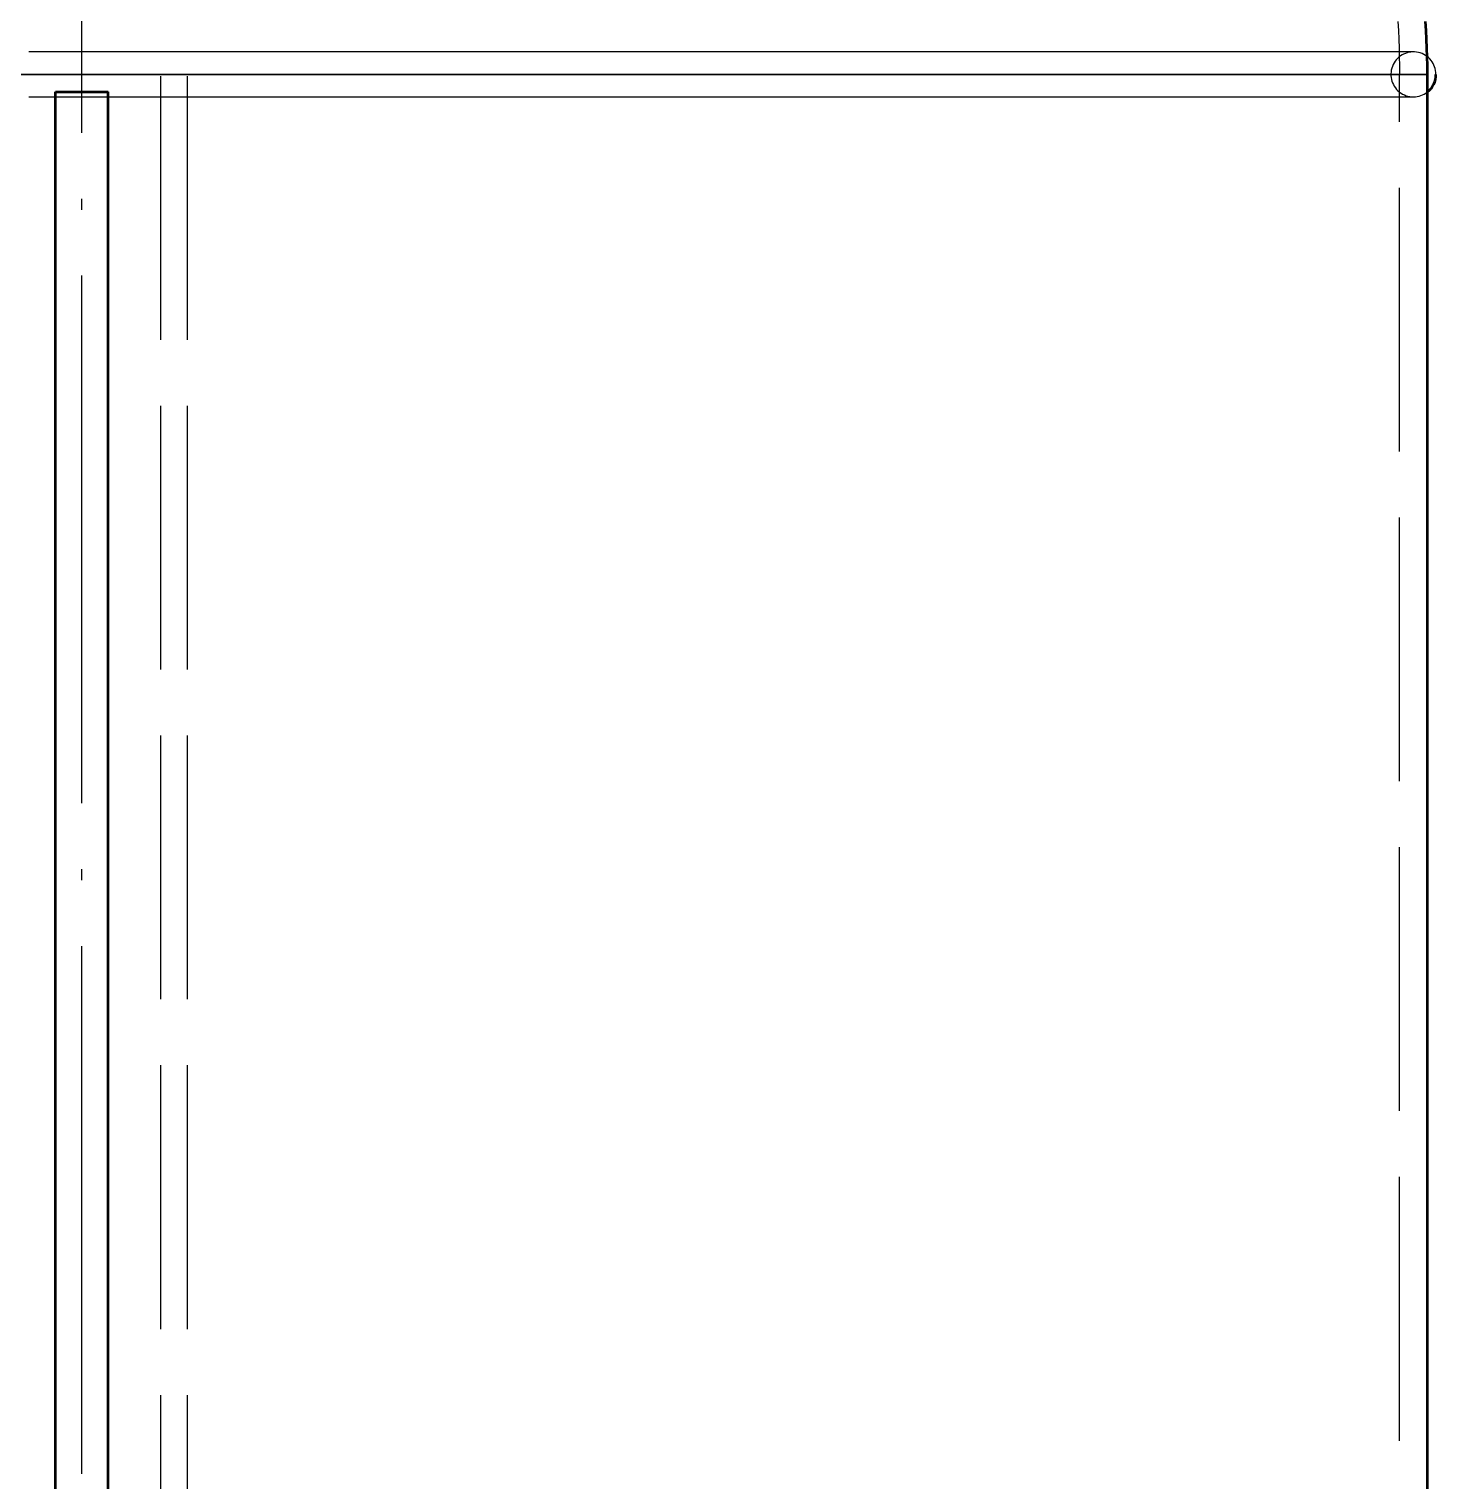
# Model space of a CAD drawing. Header units: millimetres. Extents: x 0 to 420, y 0 to 297.
# Drawn here: x 83.9 to 99.9, y 219.29 to 235.8 of the extents above; entities that cross this region are included whole.
import ezdxf

# ---------------------------------------------------------------- set-up
doc = ezdxf.new("R2010")
doc.units = ezdxf.units.MM
doc.linetypes.add('ISO02-TRAZOS', pattern=[3.75, 3, -0.75])
doc.linetypes.add('ISO04-TRAZO-PUNTO', pattern=[7.625, 6, -0.75, 0.125, -0.75])
for name, color, linetype, lineweight in [('01-VISIBLE', 7, 'CONTINUOUS', 50), ('02-OCULTA', 4, 'ISO02-TRAZOS', 25), ('03-EJE', 1, 'ISO04-TRAZO-PUNTO', 25)]:
    doc.layers.add(name, color=color, linetype=linetype, lineweight=lineweight)

msp = doc.modelspace()

# ---------------------------------------------------------------- linework, layer by layer
at = {"layer": '01-VISIBLE'}
for p, q in [((99.8, 196.38), (99.8, 235.289)), ((84.2, 235.089), (84.8, 235.089)), ((84.2, 196.38), (84.2, 235.089)), ((84.8, 196.38), (84.8, 235.089))]:
    msp.add_line(p, q, dxfattribs=at)
msp.add_lwpolyline([(99.8, 235.289), (99.799, 235.389), (99.797, 235.489), (99.794, 235.589), (99.79, 235.689), (99.784, 235.789), (99.777, 235.889)], dxfattribs=at)
msp.add_arc((99.64, 235.289), 0.256, -51.3178, 0, dxfattribs=at)
at = {"layer": '02-OCULTA'}
for p, q in [((85.4, 176.02), (85.4, 246.5)), ((85.7, 176.02), (85.7, 246.5)), ((99.48, 171), (99.48, 235.289)), ((84.2, 175.818), (84.2, 235.033)), ((84.8, 175.818), (84.8, 235.033))]:
    msp.add_line(p, q, dxfattribs=at)
for points in [[(99.463, 235.889), (99.47, 235.789), (99.475, 235.689), (99.477, 235.589), (99.479, 235.489), (99.48, 235.389), (99.48, 235.289)], [(99.64, 235.545), (99.54, 235.545), (99.44, 235.545), (99.339, 235.545), (99.239, 235.545), (99.139, 235.545), (99.038, 235.545), (98.938, 235.545), (98.838, 235.545), (98.738, 235.545), (98.637, 235.545), (98.537, 235.545), (98.437, 235.545), (98.337, 235.545), (98.236, 235.545), (98.136, 235.545), (98.036, 235.545), (97.936, 235.545), (97.835, 235.545), (97.735, 235.545), (97.635, 235.545), (97.534, 235.545), (97.434, 235.545), (97.334, 235.545), (97.234, 235.545), (97.133, 235.545), (97.033, 235.545), (96.933, 235.545), (96.833, 235.545), (96.732, 235.545), (96.632, 235.545), (96.532, 235.545), (96.432, 235.545), (96.331, 235.545), (96.231, 235.545), (96.131, 235.545), (96.03, 235.545), (95.93, 235.545), (95.83, 235.545), (95.73, 235.545), (95.629, 235.545), (95.529, 235.545), (95.429, 235.545), (95.329, 235.545), (95.228, 235.545), (95.128, 235.545), (95.028, 235.545), (94.928, 235.545), (94.827, 235.545), (94.727, 235.545), (94.627, 235.545), (94.526, 235.545), (94.426, 235.545), (94.326, 235.545), (94.226, 235.545), (94.125, 235.545), (94.025, 235.545), (93.925, 235.545), (93.825, 235.545), (93.724, 235.545), (93.624, 235.545), (93.524, 235.545), (93.424, 235.545), (93.323, 235.545), (93.223, 235.545), (93.123, 235.545), (93.023, 235.545), (92.922, 235.545), (92.822, 235.545), (92.722, 235.545), (92.621, 235.545), (92.521, 235.545), (92.421, 235.545), (92.321, 235.545), (92.22, 235.545), (92.12, 235.545), (92.02, 235.545), (91.92, 235.545), (91.819, 235.545), (91.719, 235.545), (91.619, 235.545), (91.519, 235.545), (91.418, 235.545), (91.318, 235.545), (91.218, 235.545), (91.117, 235.545), (91.017, 235.545), (90.917, 235.545), (90.817, 235.545), (90.716, 235.545), (90.616, 235.545), (90.516, 235.545), (90.416, 235.545), (90.315, 235.545), (90.215, 235.545), (90.115, 235.545), (90.015, 235.545), (89.914, 235.545), (89.814, 235.545), (89.714, 235.545), (89.614, 235.545), (89.513, 235.545), (89.413, 235.545), (89.313, 235.545), (89.212, 235.545), (89.112, 235.545), (89.012, 235.545), (88.912, 235.545), (88.811, 235.545), (88.711, 235.545), (88.611, 235.545), (88.511, 235.545), (88.41, 235.545), (88.31, 235.545), (88.21, 235.545), (88.11, 235.545), (88.009, 235.545), (87.909, 235.545), (87.809, 235.545), (87.708, 235.545), (87.608, 235.545), (87.508, 235.545), (87.408, 235.545), (87.307, 235.545), (87.207, 235.545), (87.107, 235.545), (87.007, 235.545), (86.906, 235.545), (86.806, 235.545), (86.706, 235.545), (86.606, 235.545), (86.505, 235.545), (86.405, 235.545), (86.305, 235.545), (86.205, 235.545), (86.104, 235.545), (86.004, 235.545), (85.904, 235.545), (85.803, 235.545), (85.703, 235.545), (85.603, 235.545), (85.503, 235.545), (85.402, 235.545), (85.302, 235.545), (85.202, 235.545), (85.102, 235.545), (85.001, 235.545), (84.901, 235.545), (84.801, 235.545), (84.701, 235.545), (84.6, 235.545), (84.5, 235.545), (84.4, 235.545), (84.299, 235.545), (84.199, 235.545), (84.099, 235.545), (83.999, 235.545), (83.898, 235.545)], [(99.64, 235.545), (99.54, 235.545), (99.44, 235.545), (99.339, 235.545), (99.239, 235.545), (99.139, 235.545), (99.038, 235.545), (98.938, 235.545), (98.838, 235.545), (98.738, 235.545), (98.637, 235.545), (98.537, 235.545), (98.437, 235.545), (98.337, 235.545), (98.236, 235.545), (98.136, 235.545), (98.036, 235.545), (97.936, 235.545), (97.835, 235.545), (97.735, 235.545), (97.635, 235.545), (97.534, 235.545), (97.434, 235.545), (97.334, 235.545), (97.234, 235.545), (97.133, 235.545), (97.033, 235.545), (96.933, 235.545), (96.833, 235.545), (96.732, 235.545), (96.632, 235.545), (96.532, 235.545), (96.432, 235.545), (96.331, 235.545), (96.231, 235.545), (96.131, 235.545), (96.03, 235.545), (95.93, 235.545), (95.83, 235.545), (95.73, 235.545), (95.629, 235.545), (95.529, 235.545), (95.429, 235.545), (95.329, 235.545), (95.228, 235.545), (95.128, 235.545), (95.028, 235.545), (94.928, 235.545), (94.827, 235.545), (94.727, 235.545), (94.627, 235.545), (94.526, 235.545), (94.426, 235.545), (94.326, 235.545), (94.226, 235.545), (94.125, 235.545), (94.025, 235.545), (93.925, 235.545), (93.825, 235.545), (93.724, 235.545), (93.624, 235.545), (93.524, 235.545), (93.424, 235.545), (93.323, 235.545), (93.223, 235.545), (93.123, 235.545), (93.023, 235.545), (92.922, 235.545), (92.822, 235.545), (92.722, 235.545), (92.621, 235.545), (92.521, 235.545), (92.421, 235.545), (92.321, 235.545), (92.22, 235.545), (92.12, 235.545), (92.02, 235.545), (91.92, 235.545), (91.819, 235.545), (91.719, 235.545), (91.619, 235.545), (91.519, 235.545), (91.418, 235.545), (91.318, 235.545), (91.218, 235.545), (91.117, 235.545), (91.017, 235.545), (90.917, 235.545), (90.817, 235.545), (90.716, 235.545), (90.616, 235.545), (90.516, 235.545), (90.416, 235.545), (90.315, 235.545), (90.215, 235.545), (90.115, 235.545), (90.015, 235.545), (89.914, 235.545), (89.814, 235.545), (89.714, 235.545), (89.614, 235.545), (89.513, 235.545), (89.413, 235.545), (89.313, 235.545), (89.212, 235.545), (89.112, 235.545), (89.012, 235.545), (88.912, 235.545), (88.811, 235.545), (88.711, 235.545), (88.611, 235.545), (88.511, 235.545), (88.41, 235.545), (88.31, 235.545), (88.21, 235.545), (88.11, 235.545), (88.009, 235.545), (87.909, 235.545), (87.809, 235.545), (87.708, 235.545), (87.608, 235.545), (87.508, 235.545), (87.408, 235.545), (87.307, 235.545), (87.207, 235.545), (87.107, 235.545), (87.007, 235.545), (86.906, 235.545), (86.806, 235.545), (86.706, 235.545), (86.606, 235.545), (86.505, 235.545), (86.405, 235.545), (86.305, 235.545), (86.205, 235.545), (86.104, 235.545), (86.004, 235.545), (85.904, 235.545), (85.803, 235.545), (85.703, 235.545), (85.603, 235.545), (85.503, 235.545), (85.402, 235.545), (85.302, 235.545), (85.202, 235.545), (85.102, 235.545), (85.001, 235.545), (84.901, 235.545), (84.801, 235.545), (84.701, 235.545), (84.6, 235.545), (84.5, 235.545), (84.4, 235.545), (84.299, 235.545), (84.199, 235.545), (84.099, 235.545), (83.999, 235.545), (83.898, 235.545)], [(99.8, 235.289), (99.7, 235.289), (99.6, 235.289), (99.5, 235.289), (99.4, 235.289), (99.3, 235.289), (99.2, 235.289), (99.1, 235.289), (99, 235.289), (98.9, 235.289), (98.8, 235.289), (98.7, 235.289), (98.6, 235.289), (98.5, 235.289), (98.4, 235.289), (98.3, 235.289), (98.2, 235.289), (98.1, 235.289), (98, 235.289), (97.9, 235.289), (97.8, 235.289), (97.7, 235.289), (97.6, 235.289), (97.5, 235.289), (97.4, 235.289), (97.3, 235.289), (97.2, 235.289), (97.1, 235.289), (97, 235.289), (96.9, 235.289), (96.8, 235.289), (96.7, 235.289), (96.6, 235.289), (96.5, 235.289), (96.4, 235.289), (96.3, 235.289), (96.2, 235.289), (96.1, 235.289), (96, 235.289), (95.9, 235.289), (95.8, 235.289), (95.7, 235.289), (95.6, 235.289), (95.5, 235.289), (95.4, 235.289), (95.3, 235.289), (95.2, 235.289), (95.1, 235.289), (95, 235.289), (94.9, 235.289), (94.8, 235.289), (94.7, 235.289), (94.6, 235.289), (94.5, 235.289), (94.4, 235.289), (94.3, 235.289), (94.2, 235.289), (94.1, 235.289), (94, 235.289), (93.9, 235.289), (93.8, 235.289), (93.7, 235.289), (93.6, 235.289), (93.5, 235.289), (93.4, 235.289), (93.3, 235.289), (93.2, 235.289), (93.1, 235.289), (93, 235.289), (92.9, 235.289), (92.8, 235.289), (92.7, 235.289), (92.6, 235.289), (92.5, 235.289), (92.4, 235.289), (92.3, 235.289), (92.2, 235.289), (92.1, 235.289), (92, 235.289), (91.9, 235.289), (91.8, 235.289), (91.7, 235.289), (91.6, 235.289), (91.5, 235.289), (91.4, 235.289), (91.3, 235.289), (91.2, 235.289), (91.1, 235.289), (91, 235.289), (90.9, 235.289), (90.8, 235.289), (90.7, 235.289), (90.6, 235.289), (90.5, 235.289), (90.4, 235.289), (90.3, 235.289), (90.2, 235.289), (90.1, 235.289), (90, 235.289), (89.9, 235.289), (89.8, 235.289), (89.7, 235.289), (89.6, 235.289), (89.5, 235.289), (89.4, 235.289), (89.3, 235.289), (89.2, 235.289), (89.1, 235.289), (89, 235.289), (88.9, 235.289), (88.8, 235.289), (88.7, 235.289), (88.6, 235.289), (88.5, 235.289), (88.4, 235.289), (88.3, 235.289), (88.2, 235.289), (88.1, 235.289), (88, 235.289), (87.9, 235.289), (87.8, 235.289), (87.7, 235.289), (87.6, 235.289), (87.5, 235.289), (87.4, 235.289), (87.3, 235.289), (87.2, 235.289), (87.1, 235.289), (87, 235.289), (86.9, 235.289), (86.8, 235.289), (86.7, 235.289), (86.6, 235.289), (86.5, 235.289), (86.4, 235.289), (86.3, 235.289), (86.2, 235.289), (86.1, 235.289), (86, 235.289), (85.9, 235.289), (85.8, 235.289), (85.7, 235.289), (85.6, 235.289), (85.5, 235.289), (85.4, 235.289), (85.3, 235.289), (85.2, 235.289), (85.1, 235.289), (85, 235.289), (84.9, 235.289), (84.8, 235.289), (84.7, 235.289), (84.6, 235.289), (84.5, 235.289), (84.4, 235.289), (84.3, 235.289), (84.2, 235.289), (84.1, 235.289), (84, 235.289), (83.9, 235.289), (83.8, 235.289)], [(83.8, 235.289), (83.9, 235.289), (84, 235.289), (84.1, 235.289), (84.2, 235.289), (84.3, 235.289), (84.4, 235.289), (84.5, 235.289), (84.6, 235.289), (84.7, 235.289), (84.8, 235.289), (84.9, 235.289), (85, 235.289), (85.1, 235.289), (85.2, 235.289), (85.3, 235.289), (85.4, 235.289), (85.5, 235.289), (85.6, 235.289), (85.7, 235.289), (85.8, 235.289), (85.9, 235.289), (86, 235.289), (86.1, 235.289), (86.2, 235.289), (86.3, 235.289), (86.4, 235.289), (86.5, 235.289), (86.6, 235.289), (86.7, 235.289), (86.8, 235.289), (86.9, 235.289), (87, 235.289), (87.1, 235.289), (87.2, 235.289), (87.3, 235.289), (87.4, 235.289), (87.5, 235.289), (87.6, 235.289), (87.7, 235.289), (87.8, 235.289), (87.9, 235.289), (88, 235.289), (88.1, 235.289), (88.2, 235.289), (88.3, 235.289), (88.4, 235.289), (88.5, 235.289), (88.6, 235.289), (88.7, 235.289), (88.8, 235.289), (88.9, 235.289), (89, 235.289), (89.1, 235.289), (89.2, 235.289), (89.3, 235.289), (89.4, 235.289), (89.5, 235.289), (89.6, 235.289), (89.7, 235.289), (89.8, 235.289), (89.9, 235.289), (90, 235.289), (90.1, 235.289), (90.2, 235.289), (90.3, 235.289), (90.4, 235.289), (90.5, 235.289), (90.6, 235.289), (90.7, 235.289), (90.8, 235.289), (90.9, 235.289), (91, 235.289), (91.1, 235.289), (91.2, 235.289), (91.3, 235.289), (91.4, 235.289), (91.5, 235.289), (91.6, 235.289), (91.7, 235.289), (91.8, 235.289), (91.9, 235.289), (92, 235.289), (92.1, 235.289), (92.2, 235.289), (92.3, 235.289), (92.4, 235.289), (92.5, 235.289), (92.6, 235.289), (92.7, 235.289), (92.8, 235.289), (92.9, 235.289), (93, 235.289), (93.1, 235.289), (93.2, 235.289), (93.3, 235.289), (93.4, 235.289), (93.5, 235.289), (93.6, 235.289), (93.7, 235.289), (93.8, 235.289), (93.9, 235.289), (94, 235.289), (94.1, 235.289), (94.2, 235.289), (94.3, 235.289), (94.4, 235.289), (94.5, 235.289), (94.6, 235.289), (94.7, 235.289), (94.8, 235.289), (94.9, 235.289), (95, 235.289), (95.1, 235.289), (95.2, 235.289), (95.3, 235.289), (95.4, 235.289), (95.5, 235.289), (95.6, 235.289), (95.7, 235.289), (95.8, 235.289), (95.9, 235.289), (96, 235.289), (96.1, 235.289), (96.2, 235.289), (96.3, 235.289), (96.4, 235.289), (96.5, 235.289), (96.6, 235.289), (96.7, 235.289), (96.8, 235.289), (96.9, 235.289), (97, 235.289), (97.1, 235.289), (97.2, 235.289), (97.3, 235.289), (97.4, 235.289), (97.5, 235.289), (97.6, 235.289), (97.7, 235.289), (97.8, 235.289), (97.9, 235.289), (98, 235.289), (98.1, 235.289), (98.2, 235.289), (98.3, 235.289), (98.4, 235.289), (98.5, 235.289), (98.6, 235.289), (98.7, 235.289), (98.8, 235.289), (98.9, 235.289), (99, 235.289), (99.1, 235.289), (99.2, 235.289), (99.3, 235.289), (99.4, 235.289), (99.5, 235.289), (99.6, 235.289), (99.7, 235.289), (99.8, 235.289)], [(99.8, 235.289), (99.7, 235.289), (99.6, 235.289), (99.5, 235.289), (99.4, 235.289), (99.3, 235.289), (99.2, 235.289), (99.1, 235.289), (99, 235.289), (98.9, 235.289), (98.8, 235.289), (98.7, 235.289), (98.6, 235.289), (98.5, 235.289), (98.4, 235.289), (98.3, 235.289), (98.2, 235.289), (98.1, 235.289), (98, 235.289), (97.9, 235.289), (97.8, 235.289), (97.7, 235.289), (97.6, 235.289), (97.5, 235.289), (97.4, 235.289), (97.3, 235.289), (97.2, 235.289), (97.1, 235.289), (97, 235.289), (96.9, 235.289), (96.8, 235.289), (96.7, 235.289), (96.6, 235.289), (96.5, 235.289), (96.4, 235.289), (96.3, 235.289), (96.2, 235.289), (96.1, 235.289), (96, 235.289), (95.9, 235.289), (95.8, 235.289), (95.7, 235.289), (95.6, 235.289), (95.5, 235.289), (95.4, 235.289), (95.3, 235.289), (95.2, 235.289), (95.1, 235.289), (95, 235.289), (94.9, 235.289), (94.8, 235.289), (94.7, 235.289), (94.6, 235.289), (94.5, 235.289), (94.4, 235.289), (94.3, 235.289), (94.2, 235.289), (94.1, 235.289), (94, 235.289), (93.9, 235.289), (93.8, 235.289), (93.7, 235.289), (93.6, 235.289), (93.5, 235.289), (93.4, 235.289), (93.3, 235.289), (93.2, 235.289), (93.1, 235.289), (93, 235.289), (92.9, 235.289), (92.8, 235.289), (92.7, 235.289), (92.6, 235.289), (92.5, 235.289), (92.4, 235.289), (92.3, 235.289), (92.2, 235.289), (92.1, 235.289), (92, 235.289), (91.9, 235.289), (91.8, 235.289), (91.7, 235.289), (91.6, 235.289), (91.5, 235.289), (91.4, 235.289), (91.3, 235.289), (91.2, 235.289), (91.1, 235.289), (91, 235.289), (90.9, 235.289), (90.8, 235.289), (90.7, 235.289), (90.6, 235.289), (90.5, 235.289), (90.4, 235.289), (90.3, 235.289), (90.2, 235.289), (90.1, 235.289), (90, 235.289), (89.9, 235.289), (89.8, 235.289), (89.7, 235.289), (89.6, 235.289), (89.5, 235.289), (89.4, 235.289), (89.3, 235.289), (89.2, 235.289), (89.1, 235.289), (89, 235.289), (88.9, 235.289), (88.8, 235.289), (88.7, 235.289), (88.6, 235.289), (88.5, 235.289), (88.4, 235.289), (88.3, 235.289), (88.2, 235.289), (88.1, 235.289), (88, 235.289), (87.9, 235.289), (87.8, 235.289), (87.7, 235.289), (87.6, 235.289), (87.5, 235.289), (87.4, 235.289), (87.3, 235.289), (87.2, 235.289), (87.1, 235.289), (87, 235.289), (86.9, 235.289), (86.8, 235.289), (86.7, 235.289), (86.6, 235.289), (86.5, 235.289), (86.4, 235.289), (86.3, 235.289), (86.2, 235.289), (86.1, 235.289), (86, 235.289), (85.9, 235.289), (85.8, 235.289), (85.7, 235.289), (85.6, 235.289), (85.5, 235.289), (85.4, 235.289), (85.3, 235.289), (85.2, 235.289), (85.1, 235.289), (85, 235.289), (84.9, 235.289), (84.8, 235.289), (84.7, 235.289), (84.6, 235.289), (84.5, 235.289), (84.4, 235.289), (84.3, 235.289), (84.2, 235.289), (84.1, 235.289), (84, 235.289), (83.9, 235.289), (83.8, 235.289)], [(83.8, 235.289), (83.9, 235.289), (84, 235.289), (84.1, 235.289), (84.2, 235.289), (84.3, 235.289), (84.4, 235.289), (84.5, 235.289), (84.6, 235.289), (84.7, 235.289), (84.8, 235.289), (84.9, 235.289), (85, 235.289), (85.1, 235.289), (85.2, 235.289), (85.3, 235.289), (85.4, 235.289), (85.5, 235.289), (85.6, 235.289), (85.7, 235.289), (85.8, 235.289), (85.9, 235.289), (86, 235.289), (86.1, 235.289), (86.2, 235.289), (86.3, 235.289), (86.4, 235.289), (86.5, 235.289), (86.6, 235.289), (86.7, 235.289), (86.8, 235.289), (86.9, 235.289), (87, 235.289), (87.1, 235.289), (87.2, 235.289), (87.3, 235.289), (87.4, 235.289), (87.5, 235.289), (87.6, 235.289), (87.7, 235.289), (87.8, 235.289), (87.9, 235.289), (88, 235.289), (88.1, 235.289), (88.2, 235.289), (88.3, 235.289), (88.4, 235.289), (88.5, 235.289), (88.6, 235.289), (88.7, 235.289), (88.8, 235.289), (88.9, 235.289), (89, 235.289), (89.1, 235.289), (89.2, 235.289), (89.3, 235.289), (89.4, 235.289), (89.5, 235.289), (89.6, 235.289), (89.7, 235.289), (89.8, 235.289), (89.9, 235.289), (90, 235.289), (90.1, 235.289), (90.2, 235.289), (90.3, 235.289), (90.4, 235.289), (90.5, 235.289), (90.6, 235.289), (90.7, 235.289), (90.8, 235.289), (90.9, 235.289), (91, 235.289), (91.1, 235.289), (91.2, 235.289), (91.3, 235.289), (91.4, 235.289), (91.5, 235.289), (91.6, 235.289), (91.7, 235.289), (91.8, 235.289), (91.9, 235.289), (92, 235.289), (92.1, 235.289), (92.2, 235.289), (92.3, 235.289), (92.4, 235.289), (92.5, 235.289), (92.6, 235.289), (92.7, 235.289), (92.8, 235.289), (92.9, 235.289), (93, 235.289), (93.1, 235.289), (93.2, 235.289), (93.3, 235.289), (93.4, 235.289), (93.5, 235.289), (93.6, 235.289), (93.7, 235.289), (93.8, 235.289), (93.9, 235.289), (94, 235.289), (94.1, 235.289), (94.2, 235.289), (94.3, 235.289), (94.4, 235.289), (94.5, 235.289), (94.6, 235.289), (94.7, 235.289), (94.8, 235.289), (94.9, 235.289), (95, 235.289), (95.1, 235.289), (95.2, 235.289), (95.3, 235.289), (95.4, 235.289), (95.5, 235.289), (95.6, 235.289), (95.7, 235.289), (95.8, 235.289), (95.9, 235.289), (96, 235.289), (96.1, 235.289), (96.2, 235.289), (96.3, 235.289), (96.4, 235.289), (96.5, 235.289), (96.6, 235.289), (96.7, 235.289), (96.8, 235.289), (96.9, 235.289), (97, 235.289), (97.1, 235.289), (97.2, 235.289), (97.3, 235.289), (97.4, 235.289), (97.5, 235.289), (97.6, 235.289), (97.7, 235.289), (97.8, 235.289), (97.9, 235.289), (98, 235.289), (98.1, 235.289), (98.2, 235.289), (98.3, 235.289), (98.4, 235.289), (98.5, 235.289), (98.6, 235.289), (98.7, 235.289), (98.8, 235.289), (98.9, 235.289), (99, 235.289), (99.1, 235.289), (99.2, 235.289), (99.3, 235.289), (99.4, 235.289), (99.5, 235.289), (99.6, 235.289), (99.7, 235.289), (99.8, 235.289)], [(99.48, 235.289), (99.38, 235.289), (99.28, 235.289), (99.179, 235.289), (99.079, 235.289), (98.979, 235.289), (98.879, 235.289), (98.779, 235.289), (98.678, 235.289), (98.578, 235.289), (98.478, 235.289), (98.378, 235.289), (98.278, 235.289), (98.177, 235.289), (98.077, 235.289), (97.977, 235.289), (97.877, 235.289), (97.777, 235.289), (97.676, 235.289), (97.576, 235.289), (97.476, 235.289), (97.376, 235.289), (97.276, 235.289), (97.175, 235.289), (97.075, 235.289), (96.975, 235.289), (96.875, 235.289), (96.775, 235.289), (96.674, 235.289), (96.574, 235.289), (96.474, 235.289), (96.374, 235.289), (96.274, 235.289), (96.173, 235.289), (96.073, 235.289), (95.973, 235.289), (95.873, 235.289), (95.773, 235.289), (95.672, 235.289), (95.572, 235.289), (95.472, 235.289), (95.372, 235.289), (95.272, 235.289), (95.171, 235.289), (95.071, 235.289), (94.971, 235.289), (94.871, 235.289), (94.771, 235.289), (94.67, 235.289), (94.57, 235.289), (94.47, 235.289), (94.37, 235.289), (94.27, 235.289), (94.169, 235.289), (94.069, 235.289), (93.969, 235.289), (93.869, 235.289), (93.769, 235.289), (93.668, 235.289), (93.568, 235.289), (93.468, 235.289), (93.368, 235.289), (93.268, 235.289), (93.167, 235.289), (93.067, 235.289), (92.967, 235.289), (92.867, 235.289), (92.767, 235.289), (92.666, 235.289), (92.566, 235.289), (92.466, 235.289), (92.366, 235.289), (92.266, 235.289), (92.165, 235.289), (92.065, 235.289), (91.965, 235.289), (91.865, 235.289), (91.765, 235.289), (91.664, 235.289), (91.564, 235.289), (91.464, 235.289), (91.364, 235.289), (91.264, 235.289), (91.163, 235.289), (91.063, 235.289), (90.963, 235.289), (90.863, 235.289), (90.763, 235.289), (90.662, 235.289), (90.562, 235.289), (90.462, 235.289), (90.362, 235.289), (90.262, 235.289), (90.161, 235.289), (90.061, 235.289), (89.961, 235.289), (89.861, 235.289), (89.761, 235.289), (89.66, 235.289), (89.56, 235.289), (89.46, 235.289), (89.36, 235.289), (89.26, 235.289), (89.159, 235.289), (89.059, 235.289), (88.959, 235.289), (88.859, 235.289), (88.759, 235.289), (88.658, 235.289), (88.558, 235.289), (88.458, 235.289), (88.358, 235.289), (88.258, 235.289), (88.157, 235.289), (88.057, 235.289), (87.957, 235.289), (87.857, 235.289), (87.757, 235.289), (87.656, 235.289), (87.556, 235.289), (87.456, 235.289), (87.356, 235.289), (87.256, 235.289), (87.155, 235.289), (87.055, 235.289), (86.955, 235.289), (86.855, 235.289), (86.755, 235.289), (86.654, 235.289), (86.554, 235.289), (86.454, 235.289), (86.354, 235.289), (86.254, 235.289), (86.153, 235.289), (86.053, 235.289), (85.953, 235.289), (85.853, 235.289), (85.753, 235.289), (85.652, 235.289), (85.552, 235.289), (85.452, 235.289), (85.352, 235.289), (85.252, 235.289), (85.151, 235.289), (85.051, 235.289), (84.951, 235.289), (84.851, 235.289), (84.751, 235.289), (84.65, 235.289), (84.55, 235.289), (84.45, 235.289), (84.35, 235.289), (84.249, 235.289), (84.149, 235.289), (84.049, 235.289), (83.949, 235.289), (83.849, 235.289)], [(83.849, 235.289), (83.949, 235.289), (84.049, 235.289), (84.149, 235.289), (84.249, 235.289), (84.35, 235.289), (84.45, 235.289), (84.55, 235.289), (84.65, 235.289), (84.751, 235.289), (84.851, 235.289), (84.951, 235.289), (85.051, 235.289), (85.151, 235.289), (85.252, 235.289), (85.352, 235.289), (85.452, 235.289), (85.552, 235.289), (85.652, 235.289), (85.753, 235.289), (85.853, 235.289), (85.953, 235.289), (86.053, 235.289), (86.153, 235.289), (86.254, 235.289), (86.354, 235.289), (86.454, 235.289), (86.554, 235.289), (86.654, 235.289), (86.755, 235.289), (86.855, 235.289), (86.955, 235.289), (87.055, 235.289), (87.155, 235.289), (87.256, 235.289), (87.356, 235.289), (87.456, 235.289), (87.556, 235.289), (87.656, 235.289), (87.757, 235.289), (87.857, 235.289), (87.957, 235.289), (88.057, 235.289), (88.157, 235.289), (88.258, 235.289), (88.358, 235.289), (88.458, 235.289), (88.558, 235.289), (88.658, 235.289), (88.759, 235.289), (88.859, 235.289), (88.959, 235.289), (89.059, 235.289), (89.159, 235.289), (89.26, 235.289), (89.36, 235.289), (89.46, 235.289), (89.56, 235.289), (89.66, 235.289), (89.761, 235.289), (89.861, 235.289), (89.961, 235.289), (90.061, 235.289), (90.161, 235.289), (90.262, 235.289), (90.362, 235.289), (90.462, 235.289), (90.562, 235.289), (90.662, 235.289), (90.763, 235.289), (90.863, 235.289), (90.963, 235.289), (91.063, 235.289), (91.163, 235.289), (91.264, 235.289), (91.364, 235.289), (91.464, 235.289), (91.564, 235.289), (91.664, 235.289), (91.765, 235.289), (91.865, 235.289), (91.965, 235.289), (92.065, 235.289), (92.165, 235.289), (92.266, 235.289), (92.366, 235.289), (92.466, 235.289), (92.566, 235.289), (92.666, 235.289), (92.767, 235.289), (92.867, 235.289), (92.967, 235.289), (93.067, 235.289), (93.167, 235.289), (93.268, 235.289), (93.368, 235.289), (93.468, 235.289), (93.568, 235.289), (93.668, 235.289), (93.769, 235.289), (93.869, 235.289), (93.969, 235.289), (94.069, 235.289), (94.169, 235.289), (94.27, 235.289), (94.37, 235.289), (94.47, 235.289), (94.57, 235.289), (94.67, 235.289), (94.771, 235.289), (94.871, 235.289), (94.971, 235.289), (95.071, 235.289), (95.171, 235.289), (95.272, 235.289), (95.372, 235.289), (95.472, 235.289), (95.572, 235.289), (95.672, 235.289), (95.773, 235.289), (95.873, 235.289), (95.973, 235.289), (96.073, 235.289), (96.173, 235.289), (96.274, 235.289), (96.374, 235.289), (96.474, 235.289), (96.574, 235.289), (96.674, 235.289), (96.775, 235.289), (96.875, 235.289), (96.975, 235.289), (97.075, 235.289), (97.175, 235.289), (97.276, 235.289), (97.376, 235.289), (97.476, 235.289), (97.576, 235.289), (97.676, 235.289), (97.777, 235.289), (97.877, 235.289), (97.977, 235.289), (98.077, 235.289), (98.177, 235.289), (98.278, 235.289), (98.378, 235.289), (98.478, 235.289), (98.578, 235.289), (98.678, 235.289), (98.779, 235.289), (98.879, 235.289), (98.979, 235.289), (99.079, 235.289), (99.179, 235.289), (99.28, 235.289), (99.38, 235.289), (99.48, 235.289)], [(99.48, 235.289), (99.38, 235.289), (99.28, 235.289), (99.179, 235.289), (99.079, 235.289), (98.979, 235.289), (98.879, 235.289), (98.779, 235.289), (98.678, 235.289), (98.578, 235.289), (98.478, 235.289), (98.378, 235.289), (98.278, 235.289), (98.177, 235.289), (98.077, 235.289), (97.977, 235.289), (97.877, 235.289), (97.777, 235.289), (97.676, 235.289), (97.576, 235.289), (97.476, 235.289), (97.376, 235.289), (97.276, 235.289), (97.175, 235.289), (97.075, 235.289), (96.975, 235.289), (96.875, 235.289), (96.775, 235.289), (96.674, 235.289), (96.574, 235.289), (96.474, 235.289), (96.374, 235.289), (96.274, 235.289), (96.173, 235.289), (96.073, 235.289), (95.973, 235.289), (95.873, 235.289), (95.773, 235.289), (95.672, 235.289), (95.572, 235.289), (95.472, 235.289), (95.372, 235.289), (95.272, 235.289), (95.171, 235.289), (95.071, 235.289), (94.971, 235.289), (94.871, 235.289), (94.771, 235.289), (94.67, 235.289), (94.57, 235.289), (94.47, 235.289), (94.37, 235.289), (94.27, 235.289), (94.169, 235.289), (94.069, 235.289), (93.969, 235.289), (93.869, 235.289), (93.769, 235.289), (93.668, 235.289), (93.568, 235.289), (93.468, 235.289), (93.368, 235.289), (93.268, 235.289), (93.167, 235.289), (93.067, 235.289), (92.967, 235.289), (92.867, 235.289), (92.767, 235.289), (92.666, 235.289), (92.566, 235.289), (92.466, 235.289), (92.366, 235.289), (92.266, 235.289), (92.165, 235.289), (92.065, 235.289), (91.965, 235.289), (91.865, 235.289), (91.765, 235.289), (91.664, 235.289), (91.564, 235.289), (91.464, 235.289), (91.364, 235.289), (91.264, 235.289), (91.163, 235.289), (91.063, 235.289), (90.963, 235.289), (90.863, 235.289), (90.763, 235.289), (90.662, 235.289), (90.562, 235.289), (90.462, 235.289), (90.362, 235.289), (90.262, 235.289), (90.161, 235.289), (90.061, 235.289), (89.961, 235.289), (89.861, 235.289), (89.761, 235.289), (89.66, 235.289), (89.56, 235.289), (89.46, 235.289), (89.36, 235.289), (89.26, 235.289), (89.159, 235.289), (89.059, 235.289), (88.959, 235.289), (88.859, 235.289), (88.759, 235.289), (88.658, 235.289), (88.558, 235.289), (88.458, 235.289), (88.358, 235.289), (88.258, 235.289), (88.157, 235.289), (88.057, 235.289), (87.957, 235.289), (87.857, 235.289), (87.757, 235.289), (87.656, 235.289), (87.556, 235.289), (87.456, 235.289), (87.356, 235.289), (87.256, 235.289), (87.155, 235.289), (87.055, 235.289), (86.955, 235.289), (86.855, 235.289), (86.755, 235.289), (86.654, 235.289), (86.554, 235.289), (86.454, 235.289), (86.354, 235.289), (86.254, 235.289), (86.153, 235.289), (86.053, 235.289), (85.953, 235.289), (85.853, 235.289), (85.753, 235.289), (85.652, 235.289), (85.552, 235.289), (85.452, 235.289), (85.352, 235.289), (85.252, 235.289), (85.151, 235.289), (85.051, 235.289), (84.951, 235.289), (84.851, 235.289), (84.751, 235.289), (84.65, 235.289), (84.55, 235.289), (84.45, 235.289), (84.35, 235.289), (84.249, 235.289), (84.149, 235.289), (84.049, 235.289), (83.949, 235.289), (83.849, 235.289)], [(83.849, 235.289), (83.949, 235.289), (84.049, 235.289), (84.149, 235.289), (84.249, 235.289), (84.35, 235.289), (84.45, 235.289), (84.55, 235.289), (84.65, 235.289), (84.751, 235.289), (84.851, 235.289), (84.951, 235.289), (85.051, 235.289), (85.151, 235.289), (85.252, 235.289), (85.352, 235.289), (85.452, 235.289), (85.552, 235.289), (85.652, 235.289), (85.753, 235.289), (85.853, 235.289), (85.953, 235.289), (86.053, 235.289), (86.153, 235.289), (86.254, 235.289), (86.354, 235.289), (86.454, 235.289), (86.554, 235.289), (86.654, 235.289), (86.755, 235.289), (86.855, 235.289), (86.955, 235.289), (87.055, 235.289), (87.155, 235.289), (87.256, 235.289), (87.356, 235.289), (87.456, 235.289), (87.556, 235.289), (87.656, 235.289), (87.757, 235.289), (87.857, 235.289), (87.957, 235.289), (88.057, 235.289), (88.157, 235.289), (88.258, 235.289), (88.358, 235.289), (88.458, 235.289), (88.558, 235.289), (88.658, 235.289), (88.759, 235.289), (88.859, 235.289), (88.959, 235.289), (89.059, 235.289), (89.159, 235.289), (89.26, 235.289), (89.36, 235.289), (89.46, 235.289), (89.56, 235.289), (89.66, 235.289), (89.761, 235.289), (89.861, 235.289), (89.961, 235.289), (90.061, 235.289), (90.161, 235.289), (90.262, 235.289), (90.362, 235.289), (90.462, 235.289), (90.562, 235.289), (90.662, 235.289), (90.763, 235.289), (90.863, 235.289), (90.963, 235.289), (91.063, 235.289), (91.163, 235.289), (91.264, 235.289), (91.364, 235.289), (91.464, 235.289), (91.564, 235.289), (91.664, 235.289), (91.765, 235.289), (91.865, 235.289), (91.965, 235.289), (92.065, 235.289), (92.165, 235.289), (92.266, 235.289), (92.366, 235.289), (92.466, 235.289), (92.566, 235.289), (92.666, 235.289), (92.767, 235.289), (92.867, 235.289), (92.967, 235.289), (93.067, 235.289), (93.167, 235.289), (93.268, 235.289), (93.368, 235.289), (93.468, 235.289), (93.568, 235.289), (93.668, 235.289), (93.769, 235.289), (93.869, 235.289), (93.969, 235.289), (94.069, 235.289), (94.169, 235.289), (94.27, 235.289), (94.37, 235.289), (94.47, 235.289), (94.57, 235.289), (94.67, 235.289), (94.771, 235.289), (94.871, 235.289), (94.971, 235.289), (95.071, 235.289), (95.171, 235.289), (95.272, 235.289), (95.372, 235.289), (95.472, 235.289), (95.572, 235.289), (95.672, 235.289), (95.773, 235.289), (95.873, 235.289), (95.973, 235.289), (96.073, 235.289), (96.173, 235.289), (96.274, 235.289), (96.374, 235.289), (96.474, 235.289), (96.574, 235.289), (96.674, 235.289), (96.775, 235.289), (96.875, 235.289), (96.975, 235.289), (97.075, 235.289), (97.175, 235.289), (97.276, 235.289), (97.376, 235.289), (97.476, 235.289), (97.576, 235.289), (97.676, 235.289), (97.777, 235.289), (97.877, 235.289), (97.977, 235.289), (98.077, 235.289), (98.177, 235.289), (98.278, 235.289), (98.378, 235.289), (98.478, 235.289), (98.578, 235.289), (98.678, 235.289), (98.779, 235.289), (98.879, 235.289), (98.979, 235.289), (99.079, 235.289), (99.179, 235.289), (99.28, 235.289), (99.38, 235.289), (99.48, 235.289)], [(83.898, 235.033), (83.999, 235.033), (84.099, 235.033), (84.199, 235.033), (84.299, 235.033), (84.4, 235.033), (84.5, 235.033), (84.6, 235.033), (84.701, 235.033), (84.801, 235.033), (84.901, 235.033), (85.001, 235.033), (85.102, 235.033), (85.202, 235.033), (85.302, 235.033), (85.402, 235.033), (85.503, 235.033), (85.603, 235.033), (85.703, 235.033), (85.803, 235.033), (85.904, 235.033), (86.004, 235.033), (86.104, 235.033), (86.205, 235.033), (86.305, 235.033), (86.405, 235.033), (86.505, 235.033), (86.606, 235.033), (86.706, 235.033), (86.806, 235.033), (86.906, 235.033), (87.007, 235.033), (87.107, 235.033), (87.207, 235.033), (87.307, 235.033), (87.408, 235.033), (87.508, 235.033), (87.608, 235.033), (87.708, 235.033), (87.809, 235.033), (87.909, 235.033), (88.009, 235.033), (88.11, 235.033), (88.21, 235.033), (88.31, 235.033), (88.41, 235.033), (88.511, 235.033), (88.611, 235.033), (88.711, 235.033), (88.811, 235.033), (88.912, 235.033), (89.012, 235.033), (89.112, 235.033), (89.212, 235.033), (89.313, 235.033), (89.413, 235.033), (89.513, 235.033), (89.614, 235.033), (89.714, 235.033), (89.814, 235.033), (89.914, 235.033), (90.015, 235.033), (90.115, 235.033), (90.215, 235.033), (90.315, 235.033), (90.416, 235.033), (90.516, 235.033), (90.616, 235.033), (90.716, 235.033), (90.817, 235.033), (90.917, 235.033), (91.017, 235.033), (91.117, 235.033), (91.218, 235.033), (91.318, 235.033), (91.418, 235.033), (91.519, 235.033), (91.619, 235.033), (91.719, 235.033), (91.819, 235.033), (91.92, 235.033), (92.02, 235.033), (92.12, 235.033), (92.22, 235.033), (92.321, 235.033), (92.421, 235.033), (92.521, 235.033), (92.621, 235.033), (92.722, 235.033), (92.822, 235.033), (92.922, 235.033), (93.023, 235.033), (93.123, 235.033), (93.223, 235.033), (93.323, 235.033), (93.424, 235.033), (93.524, 235.033), (93.624, 235.033), (93.724, 235.033), (93.825, 235.033), (93.925, 235.033), (94.025, 235.033), (94.125, 235.033), (94.226, 235.033), (94.326, 235.033), (94.426, 235.033), (94.526, 235.033), (94.627, 235.033), (94.727, 235.033), (94.827, 235.033), (94.928, 235.033), (95.028, 235.033), (95.128, 235.033), (95.228, 235.033), (95.329, 235.033), (95.429, 235.033), (95.529, 235.033), (95.629, 235.033), (95.73, 235.033), (95.83, 235.033), (95.93, 235.033), (96.03, 235.033), (96.131, 235.033), (96.231, 235.033), (96.331, 235.033), (96.432, 235.033), (96.532, 235.033), (96.632, 235.033), (96.732, 235.033), (96.833, 235.033), (96.933, 235.033), (97.033, 235.033), (97.133, 235.033), (97.234, 235.033), (97.334, 235.033), (97.434, 235.033), (97.534, 235.033), (97.635, 235.033), (97.735, 235.033), (97.835, 235.033), (97.935, 235.033), (98.036, 235.033), (98.136, 235.033), (98.236, 235.033), (98.337, 235.033), (98.437, 235.033), (98.537, 235.033), (98.637, 235.033), (98.738, 235.033), (98.838, 235.033), (98.938, 235.033), (99.038, 235.033), (99.139, 235.033), (99.239, 235.033), (99.339, 235.033), (99.439, 235.033), (99.54, 235.033), (99.64, 235.033)], [(83.898, 235.033), (83.999, 235.033), (84.099, 235.033), (84.199, 235.033), (84.299, 235.033), (84.4, 235.033), (84.5, 235.033), (84.6, 235.033), (84.701, 235.033), (84.801, 235.033), (84.901, 235.033), (85.001, 235.033), (85.102, 235.033), (85.202, 235.033), (85.302, 235.033), (85.402, 235.033), (85.503, 235.033), (85.603, 235.033), (85.703, 235.033), (85.803, 235.033), (85.904, 235.033), (86.004, 235.033), (86.104, 235.033), (86.205, 235.033), (86.305, 235.033), (86.405, 235.033), (86.505, 235.033), (86.606, 235.033), (86.706, 235.033), (86.806, 235.033), (86.906, 235.033), (87.007, 235.033), (87.107, 235.033), (87.207, 235.033), (87.307, 235.033), (87.408, 235.033), (87.508, 235.033), (87.608, 235.033), (87.708, 235.033), (87.809, 235.033), (87.909, 235.033), (88.009, 235.033), (88.11, 235.033), (88.21, 235.033), (88.31, 235.033), (88.41, 235.033), (88.511, 235.033), (88.611, 235.033), (88.711, 235.033), (88.811, 235.033), (88.912, 235.033), (89.012, 235.033), (89.112, 235.033), (89.212, 235.033), (89.313, 235.033), (89.413, 235.033), (89.513, 235.033), (89.614, 235.033), (89.714, 235.033), (89.814, 235.033), (89.914, 235.033), (90.015, 235.033), (90.115, 235.033), (90.215, 235.033), (90.315, 235.033), (90.416, 235.033), (90.516, 235.033), (90.616, 235.033), (90.716, 235.033), (90.817, 235.033), (90.917, 235.033), (91.017, 235.033), (91.117, 235.033), (91.218, 235.033), (91.318, 235.033), (91.418, 235.033), (91.519, 235.033), (91.619, 235.033), (91.719, 235.033), (91.819, 235.033), (91.92, 235.033), (92.02, 235.033), (92.12, 235.033), (92.22, 235.033), (92.321, 235.033), (92.421, 235.033), (92.521, 235.033), (92.621, 235.033), (92.722, 235.033), (92.822, 235.033), (92.922, 235.033), (93.023, 235.033), (93.123, 235.033), (93.223, 235.033), (93.323, 235.033), (93.424, 235.033), (93.524, 235.033), (93.624, 235.033), (93.724, 235.033), (93.825, 235.033), (93.925, 235.033), (94.025, 235.033), (94.125, 235.033), (94.226, 235.033), (94.326, 235.033), (94.426, 235.033), (94.526, 235.033), (94.627, 235.033), (94.727, 235.033), (94.827, 235.033), (94.928, 235.033), (95.028, 235.033), (95.128, 235.033), (95.228, 235.033), (95.329, 235.033), (95.429, 235.033), (95.529, 235.033), (95.629, 235.033), (95.73, 235.033), (95.83, 235.033), (95.93, 235.033), (96.03, 235.033), (96.131, 235.033), (96.231, 235.033), (96.331, 235.033), (96.432, 235.033), (96.532, 235.033), (96.632, 235.033), (96.732, 235.033), (96.833, 235.033), (96.933, 235.033), (97.033, 235.033), (97.133, 235.033), (97.234, 235.033), (97.334, 235.033), (97.434, 235.033), (97.534, 235.033), (97.635, 235.033), (97.735, 235.033), (97.835, 235.033), (97.935, 235.033), (98.036, 235.033), (98.136, 235.033), (98.236, 235.033), (98.337, 235.033), (98.437, 235.033), (98.537, 235.033), (98.637, 235.033), (98.738, 235.033), (98.838, 235.033), (98.938, 235.033), (99.038, 235.033), (99.139, 235.033), (99.239, 235.033), (99.339, 235.033), (99.439, 235.033), (99.54, 235.033), (99.64, 235.033)], [(84.2, 235.089), (84.3, 235.089), (84.4, 235.089), (84.5, 235.089), (84.6, 235.089), (84.7, 235.089), (84.8, 235.089)], [(84.2, 235.033), (84.2, 235.043), (84.2, 235.052), (84.2, 235.061), (84.2, 235.071), (84.2, 235.08), (84.2, 235.089)], [(84.2, 235.033), (84.3, 235.033), (84.4, 235.033), (84.5, 235.033), (84.6, 235.033), (84.7, 235.033), (84.8, 235.033)], [(84.8, 235.033), (84.8, 235.043), (84.8, 235.052), (84.8, 235.061), (84.8, 235.071), (84.8, 235.08), (84.8, 235.089)]]:
    msp.add_lwpolyline(points, dxfattribs=at)
msp.add_arc((99.64, 235.289), 0.256, 0, -51.3178, dxfattribs=at)
at = {"layer": '03-EJE'}
msp.add_line((84.5, 166), (84.5, 253.9), dxfattribs=at)

doc.saveas('drawing.dxf')
